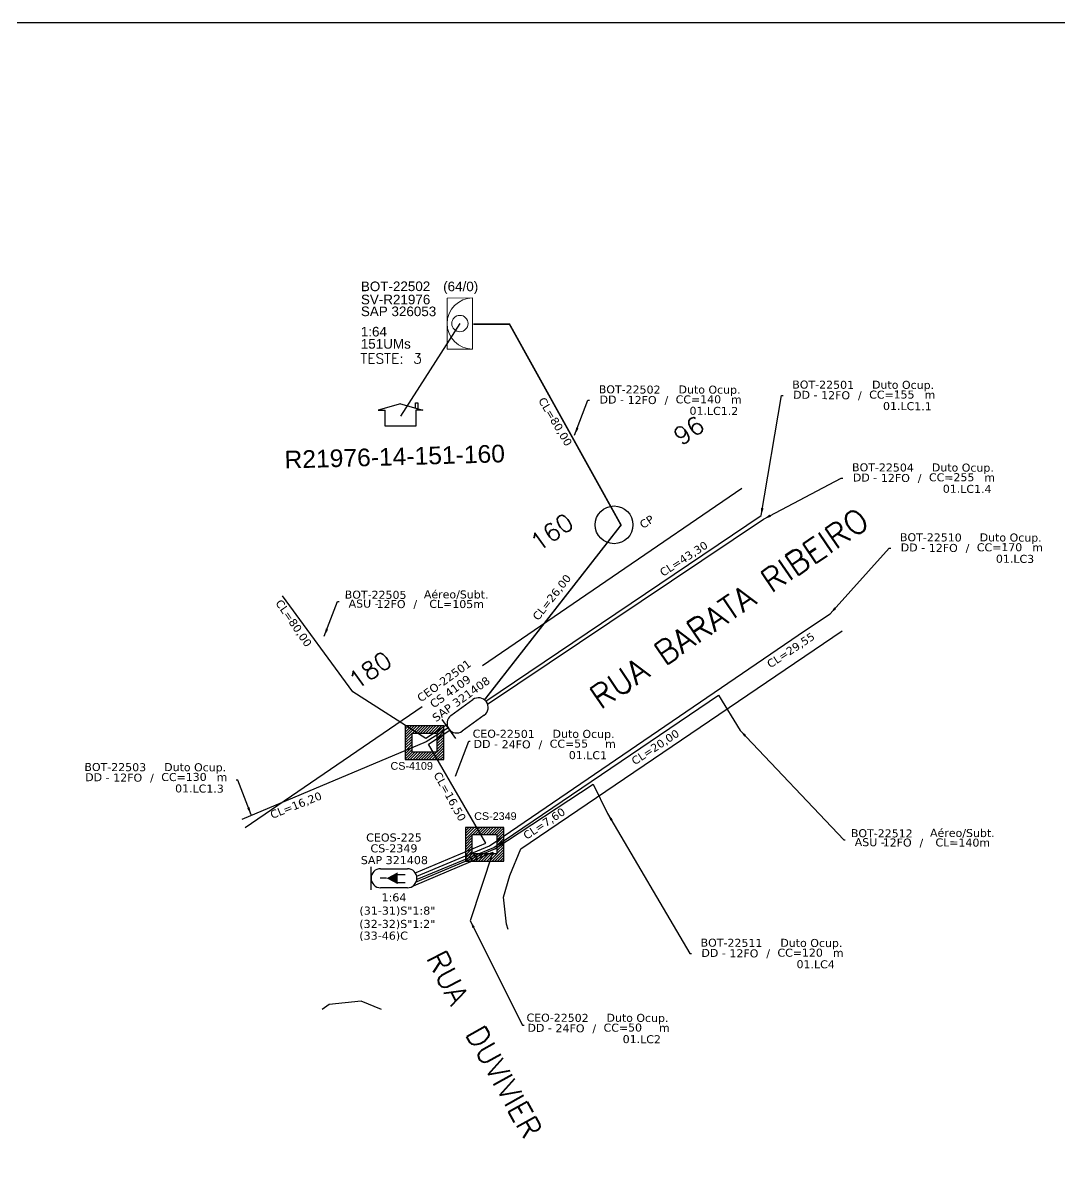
# Model space of a CAD drawing. Extents: x -1126 to 749, y 705 to 1299.
# Drawn here: x 180.4 to 450.1, y 1002 to 1299 of the extents above; entities that cross this region are included whole.
import ezdxf
from ezdxf.enums import TextEntityAlignment as Align

# ---------------------------------------------------------------- set-up
doc = ezdxf.new("R2010")
doc.units = 0
for name, color, linetype in [('10.1-Caixas Subterrâneas', 5, 'Continuous'), ('20.4-CEOS', 1, 'Continuous'), ('20.5-CEO', 1, 'Continuous'), ('CAP a instalar', 1, 'Continuous'), ('celulas gpon', 7, 'Continuous'), ('label_cabos', 7, 'Continuous'), ('Legenda', 1, 'Continuous'), ('ml', 1, 'Continuous'), ('MUB', 252, 'Continuous'), ('surveys', 7, 'Continuous')]:
    doc.layers.add(name, color=color, linetype=linetype)
doc.layers.add("20.0-LEGENDA DOS CDO'S", color=1, linetype='Continuous', lineweight=0)
doc.layers.add('20.1-CDO_INTERIOR', color=1, linetype='Continuous', lineweight=0)
doc.layers.add('EXTRA', color=50, linetype='Continuous', plot=False)
doc.styles.add('ARIAL', font='arial.ttf')
doc.styles.add('DIGICADE', font='arial.ttf')
doc.styles.add('ROMANS', font='romans')
doc.styles.add('siredit', font='verdana.ttf')
doc.styles.get("Standard").update_dxf_attribs({"font": 'arial.ttf'})
doc.dimstyles.get("Standard").update_dxf_attribs({"dimtxt": 0.18, "dimasz": 0.18, "dimexe": 0.18, "dimexo": 0.0625, "dimgap": 0.09, "dimtad": 0, "dimtih": 1, "dimtoh": 1, "dimdec": 4, "dimzin": 0, "dimdsep": 46, "dimtxsty": 'Standard', "dimcen": 0.09, "dimadec": 0, "dimazin": 0, "dimtfac": 1, "dimtdec": 4, "dimtofl": 0, "dimtmove": 0, "dimatfit": 3, "dimfxl": 0, "dimtolj": 1, "dimtzin": 0, "dimarcsym": 0})

# ---------------------------------------------------------------- blocks, each defined once
blk = doc.blocks.new('*X59')
at = {"color": 0, "linetype": 'Continuous'}
for p, q in [((-1.25, 0.34099), (-0.49099, 1.1)), ((-1.25, 0.517767), (-0.667767, 1.1)), ((-1.25, 0.694544), (-0.844544, 1.1)), ((-1.25, 0.87132), (-1.02132, 1.1)), ((-1.25, 1.048097), (-1.198097, 1.1)), ((-0.789214, 0.625), (-0.314214, 1.1)), ((-0.612437, 0.625), (-0.137437, 1.1)), ((-0.43566, 0.625), (0.03934, 1.1)), ((-0.258883, 0.625), (0.216117, 1.1)), ((-0.082107, 0.625), (0.392893, 1.1)), ((0.09467, 0.625), (0.56967, 1.1)), ((0.271447, 0.625), (0.746447, 1.1)), ((0.448223, 0.625), (0.923223, 1.1)), ((0.625, 0.625), (1.1, 1.1)), ((0.801777, 0.625), (1.25, 1.073223)), ((0.8035, 0.449947), (1.25, 0.896447)), ((-1.25, 0.164214), (-0.8035, 0.610714)), ((-1.25, -0.012563), (-0.8035, 0.433937)), ((-1.25, -0.18934), (-0.8035, 0.25716)), ((-1.25, -0.366117), (-0.8035, 0.080383)), ((0.8035, 0.27317), (1.25, 0.71967)), ((0.8035, 0.096393), (1.25, 0.542893)), ((0.8035, -0.080383), (1.25, 0.366117)), ((0.8035, -0.25716), (1.25, 0.18934)), ((0.8035, -0.433937), (1.25, 0.012563)), ((-1.25, -0.542893), (-0.8035, -0.096393)), ((-1.25, -0.71967), (-0.8035, -0.27317)), ((-1.25, -0.896447), (-0.8035, -0.449947)), ((-1.25, -1.073223), (-0.801777, -0.625)), ((-1.1, -1.1), (-0.625, -0.625)), ((-0.923223, -1.1), (-0.448223, -0.625)), ((-0.746447, -1.1), (-0.271447, -0.625)), ((-0.56967, -1.1), (-0.09467, -0.625)), ((-0.392893, -1.1), (0.082107, -0.625)), ((-0.216117, -1.1), (0.258883, -0.625)), ((-0.03934, -1.1), (0.43566, -0.625)), ((0.137437, -1.1), (0.612437, -0.625)), ((0.314214, -1.1), (0.789214, -0.625)), ((0.49099, -1.1), (1.25, -0.34099)), ((0.667767, -1.1), (1.25, -0.517767)), ((0.8035, -0.610714), (1.25, -0.164214)), ((0.844544, -1.1), (1.25, -0.694544)), ((1.02132, -1.1), (1.25, -0.87132)), ((1.198097, -1.1), (1.25, -1.048097))]:
    blk.add_line(p, q, dxfattribs=at)
blk = doc.blocks.new('MANHOLE_MQ')
at = {"color": 0, "linetype": 'Continuous'}
for p, q in [((0.00000623, 0.00000569), (-0.00000627, 0.00000569)), ((-0.00000627, 0.00000569), (-0.00000627, -0.00000531)), ((0.00000623, -0.00000531), (0.00000623, 0.00000569)), ((-0.00000404, 0.00000331), (0.00000399, 0.00000331)), ((-0.00000404, -0.00000294), (-0.00000404, 0.00000331)), ((0.00000399, 0.00000331), (0.00000399, -0.00000294)), ((0.00000399, -0.00000294), (-0.00000404, -0.00000294)), ((0.00000399, -0.00000294), (0.00000399, -0.00000294)), ((-0.00000627, -0.00000531), (0.00000623, -0.00000531))]:
    blk.add_line(p, q, dxfattribs=at)
at = {"color": 0, "linetype": 'Continuous', "xscale": 5e-06, "yscale": 5e-06, "zscale": 1e-05}
blk.add_blockref('*X59', (-0.00000002, 0.00000019), dxfattribs=at)
blk = doc.blocks.new('*U72')
at = {"layer": '20.4-CEOS', "color": 7, "style": 'siredit'}
blk.add_attdef('FIBRAS_SPLITTER', (0, 0), '', height=1.01, dxfattribs=at)
for tag, p, flags in [('ID_ATIVIDADE', (0, -1.48), 3), ('FATOR', (0, -2.79), 1), ('QTDE', (0, -4.11), 1), ('FID', (0, -5.42), 1)]:
    blk.add_attdef(tag, p, '', height=1.01, dxfattribs=dict(at, flags=flags))
blk = doc.blocks.new('Inst CDOI-64')
at = {"layer": '20.1-CDO_INTERIOR', "color": 1, "lineweight": 18}
blk.add_lwpolyline([(-2.119, -2.126), (-2.121, 2.124), (0.004, 2.125), (0.006, -2.125)], close=True, dxfattribs=at)
blk.add_circle((-1.057, -0.001), 0.68, dxfattribs=at)
blk.add_arc((0.005, 0), 2.125, 90.02759, 270.02759, dxfattribs=at)
at = {"layer": "20.0-LEGENDA DOS CDO'S"}
for tag, p, style, flags in [('ID_ATIVIDADE', (-9.298, 3.781), 'ARIAL', 3), ('FATOR', (-1.496, 3.781), 'ARIAL', 1), ('QTDE', (-9.182, -3.661), 'DIGICADE', 3)]:
    blk.add_attdef(tag, p, '', height=0.8, rotation=0.11799, dxfattribs=dict(at, style=style, flags=flags))
at = {"layer": "20.0-LEGENDA DOS CDO'S", "style": 'ARIAL'}
for tag, p, rotation in [('FID', (-9.298, 2.691), 0.11799), ('SURVEY', (-9.296, 1.6), 359.97241), ('SAP', (-9.299, 0.614), 359.97241), ('1:XX', (-9.305, -1.079), 359.97241), ('UMS', (-9.306, -2.093), 359.97241)]:
    blk.add_attdef(tag, p, '', height=0.8, rotation=rotation, dxfattribs=at)
blk.add_attdef('FIBRAS_UTILIZADAS', text='', height=0.8, rotation=359.97241, dxfattribs=at).set_placement((-0.988, 2.687), align=Align.CENTER)
blk = doc.blocks.new('Teste  FTTH')
at = {"color": 0, "lineweight": 0, "style": 'ROMANS'}
for tag, p in [('TESTE', (-2.302, -0.29)), ('QTDE', (0.212, -0.29))]:
    blk.add_attdef(tag, p, '', height=0.48, dxfattribs=at)
for tag, p, flags in [('FID', (-2.227, -1.253), 1), ('FATOR', (-2.227, -2.028), 3), ('ID_ATIVIDADE', (-2.227, -2.716), 3)]:
    blk.add_attdef(tag, p, '', height=0.48, dxfattribs=dict(at, flags=flags))
blk = doc.blocks.new('Inst CB DT OCUP CFOA-SM-DD-G-24')
at = {"layer": 'label_cabos', "color": 0, "style": 'siredit'}
for tag, flags, p in [('ID_ATIVIDADE', 3, (1.31, 2.67)), ('FATOR', 1, (11.56, 2.55))]:
    blk.add_attdef(tag, text='', height=1, rotation=359.69, dxfattribs=dict(at, flags=flags)).set_placement(p, align=Align.MIDDLE_CENTER)
for tag, p in [('DESTINO_CABO', (3.13, 1.26)), ('TIPO_CABO', (13.11, 1.24)), ('TIPO_CABO', (1.11, 0)), ('CABO', (4.69, -0.05)), ('/', (7.71, -0.05)), ('LANCE', (10.41, 0.02)), ('UND', (16.46, 0)), ('FID', (13.65, -1.41))]:
    blk.add_attdef(tag, text='', height=1, rotation=359.69, dxfattribs=at).set_placement(p, align=Align.MIDDLE_CENTER)
blk.add_attdef('QTDE', (11.93, -0.45), '', height=1, rotation=359.69, dxfattribs=at)
blk = doc.blocks.new('Inst CB DT OCUP CFOA-SM-DD-S-12')
at = {"layer": 'label_cabos', "color": 0, "style": 'siredit'}
for tag, flags, p in [('ID_ATIVIDADE', 3, (1.31, 2.67)), ('FATOR', 1, (11.56, 2.55))]:
    blk.add_attdef(tag, text='', height=1, rotation=359.69, dxfattribs=dict(at, flags=flags)).set_placement(p, align=Align.MIDDLE_CENTER)
for tag, p in [('DESTINO_CABO', (3.13, 1.26)), ('TIPO_CABO', (13.11, 1.24)), ('TIPO_CABO', (1.11, 0)), ('CABO', (4.69, -0.05)), ('/', (7.71, -0.05)), ('LANCE', (10.41, 0.02)), ('UND', (16.46, 0)), ('FID', (13.65, -1.41))]:
    blk.add_attdef(tag, text='', height=1, rotation=359.69, dxfattribs=at).set_placement(p, align=Align.MIDDLE_CENTER)
blk.add_attdef('QTDE', (11.93, -0.45), '', height=1, rotation=359.69, dxfattribs=at)
blk = doc.blocks.new('LEGENDA DOS CABOS')
at = {"layer": 'EXTRA', "color": 0, "style": 'siredit'}
for tag, p in [('ID', (4.6, 0.97)), ('XX', (9.03, 0.97))]:
    blk.add_attdef(tag, text='', height=0.48, rotation=359.69, dxfattribs=at).set_placement(p, align=Align.MIDDLE_CENTER)
at = {"layer": 'Legenda', "color": 0, "style": 'siredit'}
for tag, p in [('TIPO_CABO', (1.31, 0)), ('CABO', (4.69, -0.05)), ('/', (6.81, -0.05)), ('METROS', (10.03, -0.05))]:
    blk.add_attdef(tag, text='', height=0.8, rotation=359.69, dxfattribs=at).set_placement(p, align=Align.MIDDLE_CENTER)
blk = doc.blocks.new('SURVEY_SURVEY')
for p, q in [((0.00001012, 0.00001587), (0.00001171, 0.00001587)), ((0.00001012, 0.00001232), (0.00001012, 0.00001587)), ((0.00001171, 0.00001587), (0.0000117, 0.00001187)), ((0, 0.00001521), (-0.00001508, 0.0000108)), ((-0.00001508, 0.0000108), (-0.00001035, 0.0000108)), ((-0.00001034, 0), (-0.00001034, 0.00001077)), ((0, 0.00001521), (0.00001508, 0.0000108)), ((0.00001034, 0.00001081), (0.00001034, 0)), ((0.00001508, 0.0000108), (0.00001034, 0.0000108)), ((0.00001034, 0), (-0.00001034, 0))]:
    blk.add_line(p, q)

msp = doc.modelspace()

# ---------------------------------------------------------------- linework, layer by layer
msp.add_lwpolyline([(-89.32, 705.02), (749.25, 705.02), (749.25, 1299.02), (-89.32, 1299.02), (-89.32, 705.02)])
at = {"color": 4}
msp.add_lwpolyline([(294.11, 1220.78), (278.66, 1196.66)], dxfattribs=at)
at = {"layer": '20.4-CEOS', "color": 7}
for p, q in [((273.48, 1078.91), (280.44, 1078.91)), ((280.44, 1073.95), (273.48, 1073.95))]:
    msp.add_line(p, q, dxfattribs=at)
for points in [[(270.99, 1073.43), (270.99, 1079.42)], [(275.04, 1076.43), (273.36, 1076.43)], [(277.78, 1077.41), (279.9, 1077.41)], [(277.78, 1075.35), (279.9, 1075.35)]]:
    msp.add_lwpolyline(points, dxfattribs=at)
msp.add_lwpolyline([(275.04, 1076.43, 0, 3.07, 0), (277.91, 1076.43, 3.07, 3.07, 0)], format="xyseb", dxfattribs=at)
for centre, start, end in [((273.48, 1076.43), 90, 270), ((280.44, 1076.43), 270, 90)]:
    msp.add_arc(centre, 2.48, start, end, dxfattribs=at)
at = {"layer": '20.5-CEO', "color": 5}
for p, q in [((291.79, 1118.77), (297.5, 1122.91)), ((300.45, 1118.84), (294.74, 1114.7))]:
    msp.add_line(p, q, dxfattribs=at)
msp.add_lwpolyline([(289.45, 1117.72), (293.01, 1112.81)], dxfattribs=at)
for centre, start, end in [((298.97, 1120.87), 305.9178, 125.9178), ((293.27, 1116.74), 125.9178, 305.9178)]:
    msp.add_arc(centre, 2.51, start, end, dxfattribs=at)
at = {"layer": 'CAP a instalar', "ltscale": 5, "const_width": 0.417}
msp.add_lwpolyline([(300.52, 1122.85), (336.05, 1168.33), (307.04, 1220.58), (297.65, 1220.59)], dxfattribs=at)
at = {"layer": 'CAP a instalar', "color": 7, "ltscale": 5}
for points in [[(300.89, 1122.51), (372.5, 1170.78)], [(301.27, 1121.76), (373.14, 1169.87)], [(282.88, 1076.94), (301.8, 1084.82), (384.07, 1140.99), (390.48, 1145.24)], [(290.94, 1115.5), (285.33, 1111.96), (237.39, 1091.7)], [(282.77, 1077.93), (300.89, 1085.52), (285.94, 1111.3), (291.49, 1114.98)], [(282.6, 1075.37), (303.22, 1084.08), (328.81, 1100.89), (332.57, 1093.29)], [(282.06, 1074.44), (302.73, 1083.22), (296.81, 1065.38)]]:
    msp.add_lwpolyline(points, dxfattribs=at)
at = {"layer": 'CAP a instalar', "color": 8, "ltscale": 5}
for points in [[(290.49, 1116.16), (285.27, 1112.82), (266.28, 1124.93), (247.99, 1149.89)], [(282.98, 1076.2), (302.92, 1084.47), (361.39, 1124.08), (367.02, 1114.91)]]:
    msp.add_lwpolyline(points, dxfattribs=at)
at = {"layer": 'ml', "color": 5}
msp.add_circle((334.23, 1168.39), 4.91, dxfattribs=at)
at = {"layer": 'MUB', "color": 4}
for points in [[(300.03, 1131.81), (367.48, 1177.9)], [(306.72, 1063.1), (306.25, 1064.51), (305.43, 1071.49), (307.14, 1077.15), (309.99, 1084.09), (393.57, 1140.85)], [(238.27, 1089.62), (284.34, 1121.1)], [(273.68, 1042.24), (268.44, 1044.41), (260.12, 1043.53), (258.25, 1042.26)]]:
    msp.add_lwpolyline(points, dxfattribs=at)

# ---------------------------------------------------------------- block references
at = {"color": 0, "lineweight": 0, "xscale": 3.125, "yscale": 3.125, "zscale": 3.125}
msp.add_blockref('Inst CDOI-64', (297.41, 1220.78), dxfattribs=at).add_auto_attribs({'FIBRAS_UTILIZADAS': '(64/0)', 'SURVEY': 'SV-R21976', 'SAP': 'SAP 326053', '1:XX': '1:64', 'UMS': '151UMs', 'FID': 'BOT-22502'})
at = {"color": 0, "lineweight": 0}
ref = msp.add_blockref('Inst CB DT OCUP CFOA-SM-DD-S-12', (382.13, 1202.23), dxfattribs=dict(at, xscale=2.083333333333333, yscale=2.083333333333333, zscale=2.083333333333333))
ref.add_attrib('DESTINO_CABO', 'BOT-22501', dxfattribs={"layer": 'label_cabos', "color": 0, "height": 2.083, "rotation": 359.69, "style": 'siredit'}).set_placement((388.65, 1204.86), align=Align.MIDDLE_CENTER)
ref.add_attrib('TIPO_CABO', 'Duto Ocup.', dxfattribs={"layer": 'label_cabos', "color": 0, "height": 2.083, "rotation": 359.69, "style": 'siredit'}).set_placement((409.44, 1204.82), align=Align.MIDDLE_CENTER)
ref.add_attrib('/', '/', dxfattribs={"layer": 'label_cabos', "color": 0, "height": 2.08, "rotation": 359.69, "style": 'siredit'}).set_placement((398.2, 1202.12), align=Align.MIDDLE_CENTER)
ref.add_attrib('FID', '01.LC1.1', dxfattribs={"layer": 'label_cabos', "color": 0, "height": 2.083, "rotation": 359.69, "style": 'siredit'}).set_placement((410.56, 1199.28), align=Align.MIDDLE_CENTER)
ref.add_attrib('LANCE', 'CC=', dxfattribs={"layer": 'label_cabos', "color": 0, "height": 2.083, "rotation": 359.69, "style": 'siredit'}).set_placement((403.82, 1202.27), align=Align.MIDDLE_CENTER)
ref.add_attrib('UND', 'm', dxfattribs={"layer": 'label_cabos', "color": 0, "height": 2.08, "rotation": 359.69, "style": 'siredit'}).set_placement((416.43, 1202.23), align=Align.MIDDLE_CENTER)
ref.add_attrib('CABO', '12FO', dxfattribs={"layer": 'label_cabos', "color": 0, "height": 2.083, "rotation": 359.69, "style": 'siredit'}).set_placement((391.89, 1202.12), align=Align.MIDDLE_CENTER)
ref.add_attrib('TIPO_CABO', 'DD - ', dxfattribs={"layer": 'label_cabos', "color": 0, "height": 2.083, "rotation": 359.69, "style": 'siredit'}).set_placement((384.45, 1202.22), align=Align.MIDDLE_CENTER)
ref.add_attrib('QTDE', '155', (406.98, 1201.28), dxfattribs={"layer": 'label_cabos', "color": 0, "height": 2.083, "rotation": 359.69, "style": 'siredit'})
ref = msp.add_blockref('Inst CB DT OCUP CFOA-SM-DD-S-12', (331.77, 1200.99), dxfattribs=dict(at, xscale=2.083333333333333, yscale=2.083333333333333, zscale=2.083333333333333))
ref.add_attrib('DESTINO_CABO', 'BOT-22502', dxfattribs={"layer": 'label_cabos', "color": 0, "height": 2.083, "rotation": 359.69, "style": 'siredit'}).set_placement((338.3, 1203.62), align=Align.MIDDLE_CENTER)
ref.add_attrib('TIPO_CABO', 'Duto Ocup.', dxfattribs={"layer": 'label_cabos', "color": 0, "height": 2.083, "rotation": 359.69, "style": 'siredit'}).set_placement((359.08, 1203.58), align=Align.MIDDLE_CENTER)
ref.add_attrib('/', '/', dxfattribs={"layer": 'label_cabos', "color": 0, "height": 2.08, "rotation": 359.69, "style": 'siredit'}).set_placement((347.85, 1200.88), align=Align.MIDDLE_CENTER)
ref.add_attrib('FID', '01.LC1.2', dxfattribs={"layer": 'label_cabos', "color": 0, "height": 2.083, "rotation": 359.69, "style": 'siredit'}).set_placement((360.21, 1198.04), align=Align.MIDDLE_CENTER)
ref.add_attrib('LANCE', 'CC=', dxfattribs={"layer": 'label_cabos', "color": 0, "height": 2.083, "rotation": 359.69, "style": 'siredit'}).set_placement((353.46, 1201.03), align=Align.MIDDLE_CENTER)
ref.add_attrib('UND', 'm', dxfattribs={"layer": 'label_cabos', "color": 0, "height": 2.08, "rotation": 359.69, "style": 'siredit'}).set_placement((366.07, 1200.99), align=Align.MIDDLE_CENTER)
ref.add_attrib('CABO', '12FO', dxfattribs={"layer": 'label_cabos', "color": 0, "height": 2.083, "rotation": 359.69, "style": 'siredit'}).set_placement((341.54, 1200.88), align=Align.MIDDLE_CENTER)
ref.add_attrib('TIPO_CABO', 'DD - ', dxfattribs={"layer": 'label_cabos', "color": 0, "height": 2.083, "rotation": 359.69, "style": 'siredit'}).set_placement((334.09, 1200.98), align=Align.MIDDLE_CENTER)
ref.add_attrib('QTDE', '140', (356.63, 1200.04), dxfattribs={"layer": 'label_cabos', "color": 0, "height": 2.083, "rotation": 359.69, "style": 'siredit'})
ref = msp.add_blockref('Inst CB DT OCUP CFOA-SM-DD-S-12', (397.69, 1180.7), dxfattribs=dict(at, xscale=2.083333333333333, yscale=2.083333333333333, zscale=2.083333333333333))
ref.add_attrib('DESTINO_CABO', 'BOT-22504', dxfattribs={"layer": 'label_cabos', "color": 0, "height": 2.083, "rotation": 359.69, "style": 'siredit'}).set_placement((404.21, 1183.33), align=Align.MIDDLE_CENTER)
ref.add_attrib('TIPO_CABO', 'Duto Ocup.', dxfattribs={"layer": 'label_cabos', "color": 0, "height": 2.083, "rotation": 359.69, "style": 'siredit'}).set_placement((425, 1183.29), align=Align.MIDDLE_CENTER)
ref.add_attrib('/', '/', dxfattribs={"layer": 'label_cabos', "color": 0, "height": 2.08, "rotation": 359.69, "style": 'siredit'}).set_placement((413.76, 1180.59), align=Align.MIDDLE_CENTER)
ref.add_attrib('FID', '01.LC1.4', dxfattribs={"layer": 'label_cabos', "color": 0, "height": 2.083, "rotation": 359.69, "style": 'siredit'}).set_placement((426.12, 1177.75), align=Align.MIDDLE_CENTER)
ref.add_attrib('LANCE', 'CC=', dxfattribs={"layer": 'label_cabos', "color": 0, "height": 2.083, "rotation": 359.69, "style": 'siredit'}).set_placement((419.38, 1180.75), align=Align.MIDDLE_CENTER)
ref.add_attrib('UND', 'm', dxfattribs={"layer": 'label_cabos', "color": 0, "height": 2.08, "rotation": 359.69, "style": 'siredit'}).set_placement((431.99, 1180.7), align=Align.MIDDLE_CENTER)
ref.add_attrib('CABO', '12FO', dxfattribs={"layer": 'label_cabos', "color": 0, "height": 2.083, "rotation": 359.69, "style": 'siredit'}).set_placement((407.45, 1180.59), align=Align.MIDDLE_CENTER)
ref.add_attrib('TIPO_CABO', 'DD - ', dxfattribs={"layer": 'label_cabos', "color": 0, "height": 2.083, "rotation": 359.69, "style": 'siredit'}).set_placement((400.01, 1180.69), align=Align.MIDDLE_CENTER)
ref.add_attrib('QTDE', '255', (422.54, 1179.75), dxfattribs={"layer": 'label_cabos', "color": 0, "height": 2.083, "rotation": 359.69, "style": 'siredit'})
ref = msp.add_blockref('Inst CB DT OCUP CFOA-SM-DD-S-12', (410.14, 1162.5), dxfattribs=dict(at, xscale=2.083333333333333, yscale=2.083333333333333, zscale=2.083333333333333))
ref.add_attrib('DESTINO_CABO', 'BOT-22510', dxfattribs={"layer": 'label_cabos', "color": 0, "height": 2.083, "rotation": 359.69, "style": 'siredit'}).set_placement((416.67, 1165.13), align=Align.MIDDLE_CENTER)
ref.add_attrib('TIPO_CABO', 'Duto Ocup.', dxfattribs={"layer": 'label_cabos', "color": 0, "height": 2.083, "rotation": 359.69, "style": 'siredit'}).set_placement((437.45, 1165.09), align=Align.MIDDLE_CENTER)
ref.add_attrib('/', '/', dxfattribs={"layer": 'label_cabos', "color": 0, "height": 2.08, "rotation": 359.69, "style": 'siredit'}).set_placement((426.21, 1162.39), align=Align.MIDDLE_CENTER)
ref.add_attrib('FID', '01.LC3', dxfattribs={"layer": 'label_cabos', "color": 0, "height": 2.083, "rotation": 359.69, "style": 'siredit'}).set_placement((438.58, 1159.55), align=Align.MIDDLE_CENTER)
ref.add_attrib('LANCE', 'CC=', dxfattribs={"layer": 'label_cabos', "color": 0, "height": 2.083, "rotation": 359.69, "style": 'siredit'}).set_placement((431.83, 1162.54), align=Align.MIDDLE_CENTER)
ref.add_attrib('UND', 'm', dxfattribs={"layer": 'label_cabos', "color": 0, "height": 2.08, "rotation": 359.69, "style": 'siredit'}).set_placement((444.44, 1162.5), align=Align.MIDDLE_CENTER)
ref.add_attrib('CABO', '12FO', dxfattribs={"layer": 'label_cabos', "color": 0, "height": 2.083, "rotation": 359.69, "style": 'siredit'}).set_placement((419.91, 1162.39), align=Align.MIDDLE_CENTER)
ref.add_attrib('TIPO_CABO', 'DD - ', dxfattribs={"layer": 'label_cabos', "color": 0, "height": 2.083, "rotation": 359.69, "style": 'siredit'}).set_placement((412.46, 1162.49), align=Align.MIDDLE_CENTER)
ref.add_attrib('QTDE', '170', (435, 1161.55), dxfattribs={"layer": 'label_cabos', "color": 0, "height": 2.083, "rotation": 359.69, "style": 'siredit'})
ref = msp.add_blockref('Inst CB DT OCUP CFOA-SM-DD-G-24', (299, 1111.39), dxfattribs=dict(at, xscale=2.083333333333333, yscale=2.083333333333333, zscale=2.083333333333333))
ref.add_attrib('DESTINO_CABO', 'CEO-22501', dxfattribs={"layer": 'label_cabos', "color": 0, "height": 2.083, "rotation": 359.69, "style": 'siredit'}).set_placement((305.52, 1114.02), align=Align.MIDDLE_CENTER)
ref.add_attrib('TIPO_CABO', 'Duto Ocup.', dxfattribs={"layer": 'label_cabos', "color": 0, "height": 2.083, "rotation": 359.69, "style": 'siredit'}).set_placement((326.3, 1113.99), align=Align.MIDDLE_CENTER)
ref.add_attrib('/', '/', dxfattribs={"layer": 'label_cabos', "color": 0, "height": 2.08, "rotation": 359.69, "style": 'siredit'}).set_placement((315.07, 1111.28), align=Align.MIDDLE_CENTER)
ref.add_attrib('FID', '01.LC1', dxfattribs={"layer": 'label_cabos', "color": 0, "height": 2.083, "rotation": 359.69, "style": 'siredit'}).set_placement((327.43, 1108.45), align=Align.MIDDLE_CENTER)
ref.add_attrib('LANCE', 'CC=', dxfattribs={"layer": 'label_cabos', "color": 0, "height": 2.083, "rotation": 359.69, "style": 'siredit'}).set_placement((320.68, 1111.44), align=Align.MIDDLE_CENTER)
ref.add_attrib('UND', 'm', dxfattribs={"layer": 'label_cabos', "color": 0, "height": 2.08, "rotation": 359.69, "style": 'siredit'}).set_placement((333.3, 1111.4), align=Align.MIDDLE_CENTER)
ref.add_attrib('CABO', '24FO', dxfattribs={"layer": 'label_cabos', "color": 0, "height": 2.083, "rotation": 359.69, "style": 'siredit'}).set_placement((308.76, 1111.28), align=Align.MIDDLE_CENTER)
ref.add_attrib('TIPO_CABO', 'DD - ', dxfattribs={"layer": 'label_cabos', "color": 0, "height": 2.083, "rotation": 359.69, "style": 'siredit'}).set_placement((301.31, 1111.38), align=Align.MIDDLE_CENTER)
ref.add_attrib('QTDE', '55', (323.85, 1110.45), dxfattribs={"layer": 'label_cabos', "color": 0, "height": 2.083, "rotation": 359.69, "style": 'siredit'})
ref = msp.add_blockref('Inst CB DT OCUP CFOA-SM-DD-S-12', (197.91, 1102.72), dxfattribs=dict(at, xscale=2.083333333333333, yscale=2.083333333333333, zscale=2.083333333333333))
ref.add_attrib('DESTINO_CABO', 'BOT-22503', dxfattribs={"layer": 'label_cabos', "color": 0, "height": 2.083, "rotation": 359.69, "style": 'siredit'}).set_placement((204.44, 1105.35), align=Align.MIDDLE_CENTER)
ref.add_attrib('TIPO_CABO', 'Duto Ocup.', dxfattribs={"layer": 'label_cabos', "color": 0, "height": 2.083, "rotation": 359.69, "style": 'siredit'}).set_placement((225.22, 1105.31), align=Align.MIDDLE_CENTER)
ref.add_attrib('/', '/', dxfattribs={"layer": 'label_cabos', "color": 0, "height": 2.08, "rotation": 359.69, "style": 'siredit'}).set_placement((213.98, 1102.61), align=Align.MIDDLE_CENTER)
ref.add_attrib('FID', '01.LC1.3', dxfattribs={"layer": 'label_cabos', "color": 0, "height": 2.083, "rotation": 359.69, "style": 'siredit'}).set_placement((226.34, 1099.77), align=Align.MIDDLE_CENTER)
ref.add_attrib('LANCE', 'CC=', dxfattribs={"layer": 'label_cabos', "color": 0, "height": 2.083, "rotation": 359.69, "style": 'siredit'}).set_placement((219.6, 1102.76), align=Align.MIDDLE_CENTER)
ref.add_attrib('UND', 'm', dxfattribs={"layer": 'label_cabos', "color": 0, "height": 2.08, "rotation": 359.69, "style": 'siredit'}).set_placement((232.21, 1102.72), align=Align.MIDDLE_CENTER)
ref.add_attrib('CABO', '12FO', dxfattribs={"layer": 'label_cabos', "color": 0, "height": 2.083, "rotation": 359.69, "style": 'siredit'}).set_placement((207.67, 1102.61), align=Align.MIDDLE_CENTER)
ref.add_attrib('TIPO_CABO', 'DD - ', dxfattribs={"layer": 'label_cabos', "color": 0, "height": 2.083, "rotation": 359.69, "style": 'siredit'}).set_placement((200.23, 1102.71), align=Align.MIDDLE_CENTER)
ref.add_attrib('QTDE', '130', (222.76, 1101.77), dxfattribs={"layer": 'label_cabos', "color": 0, "height": 2.083, "rotation": 359.69, "style": 'siredit'})
ref = msp.add_blockref('Inst CB DT OCUP CFOA-SM-DD-S-12', (358.27, 1057), dxfattribs=dict(at, xscale=2.083333333333333, yscale=2.083333333333333, zscale=2.083333333333333))
ref.add_attrib('DESTINO_CABO', 'BOT-22511', dxfattribs={"layer": 'EXTRA', "color": 0, "height": 2.083, "rotation": 359.69, "style": 'siredit'}).set_placement((364.79, 1059.63), align=Align.MIDDLE_CENTER)
ref.add_attrib('TIPO_CABO', 'Duto Ocup.', dxfattribs={"layer": 'label_cabos', "color": 0, "height": 2.083, "rotation": 359.69, "style": 'siredit'}).set_placement((385.58, 1059.59), align=Align.MIDDLE_CENTER)
ref.add_attrib('/', '/', dxfattribs={"layer": 'label_cabos', "color": 0, "height": 2.08, "rotation": 359.69, "style": 'siredit'}).set_placement((374.34, 1056.89), align=Align.MIDDLE_CENTER)
ref.add_attrib('FID', '01.LC4', dxfattribs={"layer": 'label_cabos', "color": 0, "height": 2.083, "rotation": 359.69, "style": 'siredit'}).set_placement((386.7, 1054.05), align=Align.MIDDLE_CENTER)
ref.add_attrib('LANCE', 'CC=', dxfattribs={"layer": 'label_cabos', "color": 0, "height": 2.083, "rotation": 359.69, "style": 'siredit'}).set_placement((379.95, 1057.05), align=Align.MIDDLE_CENTER)
ref.add_attrib('UND', 'm', dxfattribs={"layer": 'label_cabos', "color": 0, "height": 2.08, "rotation": 359.69, "style": 'siredit'}).set_placement((392.57, 1057), align=Align.MIDDLE_CENTER)
ref.add_attrib('CABO', '12FO', dxfattribs={"layer": 'label_cabos', "color": 0, "height": 2.083, "rotation": 359.69, "style": 'siredit'}).set_placement((368.03, 1056.89), align=Align.MIDDLE_CENTER)
ref.add_attrib('TIPO_CABO', 'DD - ', dxfattribs={"layer": 'label_cabos', "color": 0, "height": 2.083, "rotation": 359.69, "style": 'siredit'}).set_placement((360.59, 1056.99), align=Align.MIDDLE_CENTER)
ref.add_attrib('QTDE', '120', (383.12, 1056.05), dxfattribs={"layer": 'label_cabos', "color": 0, "height": 2.083, "rotation": 359.69, "style": 'siredit'})
ref = msp.add_blockref('Inst CB DT OCUP CFOA-SM-DD-G-24', (313.02, 1037.5), dxfattribs=dict(at, xscale=2.083333333333333, yscale=2.083333333333333, zscale=2.083333333333333))
ref.add_attrib('DESTINO_CABO', 'CEO-22502', dxfattribs={"layer": 'label_cabos', "color": 0, "height": 2.083, "rotation": 359.69, "style": 'siredit'}).set_placement((319.54, 1040.13), align=Align.MIDDLE_CENTER)
ref.add_attrib('TIPO_CABO', 'Duto Ocup.', dxfattribs={"layer": 'label_cabos', "color": 0, "height": 2.083, "rotation": 359.69, "style": 'siredit'}).set_placement((340.33, 1040.09), align=Align.MIDDLE_CENTER)
ref.add_attrib('/', '/', dxfattribs={"layer": 'label_cabos', "color": 0, "height": 2.08, "rotation": 359.69, "style": 'siredit'}).set_placement((329.09, 1037.39), align=Align.MIDDLE_CENTER)
ref.add_attrib('FID', '01.LC2', dxfattribs={"layer": 'label_cabos', "color": 0, "height": 2.083, "rotation": 359.69, "style": 'siredit'}).set_placement((341.45, 1034.55), align=Align.MIDDLE_CENTER)
ref.add_attrib('LANCE', 'CC=', dxfattribs={"layer": 'label_cabos', "color": 0, "height": 2.083, "rotation": 359.69, "style": 'siredit'}).set_placement((334.7, 1037.54), align=Align.MIDDLE_CENTER)
ref.add_attrib('UND', 'm', dxfattribs={"layer": 'label_cabos', "color": 0, "height": 2.08, "rotation": 359.69, "style": 'siredit'}).set_placement((347.32, 1037.5), align=Align.MIDDLE_CENTER)
ref.add_attrib('CABO', '24FO', dxfattribs={"layer": 'label_cabos', "color": 0, "height": 2.083, "rotation": 359.69, "style": 'siredit'}).set_placement((322.78, 1037.39), align=Align.MIDDLE_CENTER)
ref.add_attrib('TIPO_CABO', 'DD - ', dxfattribs={"layer": 'label_cabos', "color": 0, "height": 2.083, "rotation": 359.69, "style": 'siredit'}).set_placement((315.33, 1037.49), align=Align.MIDDLE_CENTER)
ref.add_attrib('QTDE', '50', (337.87, 1036.55), dxfattribs={"layer": 'label_cabos', "color": 0, "height": 2.083, "rotation": 359.69, "style": 'siredit'})
at = {"layer": '10.1-Caixas Subterrâneas', "color": 30, "xscale": 799468.8857778952, "yscale": 799468.8857778952, "zscale": 799468.8857778952, "rotation": 180.0000000000628}
for p in [(284.89, 1111.85), (300.52, 1085.42)]:
    msp.add_blockref('MANHOLE_MQ', p, dxfattribs=at)
at = {"layer": "20.0-LEGENDA DOS CDO'S", "lineweight": 0, "xscale": 5.470312499999977, "yscale": 5.470312499999978, "zscale": 5.470312499999978, "rotation": 0.004078562105398154}
msp.add_blockref('Teste  FTTH', (280.81, 1211.94), dxfattribs=at).add_auto_attribs({'TESTE': 'TESTE:', 'QTDE': '3'})
at = {"layer": '20.4-CEOS', "color": 7, "lineweight": 0, "xscale": 2.083333333333333, "yscale": 2.083333333333333, "zscale": 2.083333333333333}
msp.add_blockref('*U72', (267.94, 1063.49), dxfattribs=at).add_auto_attribs({'FIBRAS_SPLITTER': '(32-32)S"1:2"'})
at = {"layer": 'label_cabos', "color": 0, "lineweight": 0}
ref = msp.add_blockref('LEGENDA DOS CABOS', (263.35, 1146.8), dxfattribs=dict(at, xscale=2.083333333333333, yscale=2.083333333333333, zscale=2.083333333333333))
ref.add_attrib('ID', 'BOT-22505', dxfattribs={"color": 0, "height": 2.083, "rotation": 359.69, "style": 'siredit'}).set_placement((272.19, 1150.2), align=Align.MIDDLE_CENTER)
ref.add_attrib('CABO', '12FO', dxfattribs={"color": 0, "height": 2.083, "rotation": 359.69, "style": 'siredit'}).set_placement((276.2, 1147.79), align=Align.MIDDLE_CENTER)
ref.add_attrib('METROS', 'CL=105m', dxfattribs={"color": 0, "height": 2.083, "rotation": 359.69, "style": 'siredit'}).set_placement((293.27, 1147.79), align=Align.MIDDLE_CENTER)
ref.add_attrib('XX', 'Aéreo/Subt.', dxfattribs={"color": 0, "height": 2.0833, "rotation": 359.69, "style": 'siredit'}).set_placement((293.16, 1150.29), align=Align.MIDDLE_CENTER)
ref.add_attrib('/', '/', dxfattribs={"color": 0, "height": 2.08, "rotation": 359.69, "style": 'siredit'}).set_placement((282.5, 1147.79), align=Align.MIDDLE_CENTER)
ref.add_attrib('TIPO_CABO', 'ASU -', dxfattribs={"color": 0, "height": 2.083, "rotation": 359.69, "style": 'siredit'}).set_placement((269.06, 1147.89), align=Align.MIDDLE_CENTER)
ref = msp.add_blockref('LEGENDA DOS CABOS', (395.06, 1084.73), dxfattribs=dict(at, xscale=2.083333333333333, yscale=2.083333333333333, zscale=2.083333333333333))
ref.add_attrib('ID', 'BOT-22512', dxfattribs={"color": 0, "height": 2.083, "rotation": 359.69, "style": 'siredit'}).set_placement((403.9, 1088.12), align=Align.MIDDLE_CENTER)
ref.add_attrib('CABO', '12FO', dxfattribs={"color": 0, "height": 2.083, "rotation": 359.69, "style": 'siredit'}).set_placement((407.91, 1085.72), align=Align.MIDDLE_CENTER)
ref.add_attrib('METROS', 'CL=140m', dxfattribs={"color": 0, "height": 2.083, "rotation": 359.69, "style": 'siredit'}).set_placement((424.98, 1085.72), align=Align.MIDDLE_CENTER)
ref.add_attrib('XX', 'Aéreo/Subt.', dxfattribs={"color": 0, "height": 2.0833, "rotation": 359.69, "style": 'siredit'}).set_placement((424.87, 1088.21), align=Align.MIDDLE_CENTER)
ref.add_attrib('/', '/', dxfattribs={"color": 0, "height": 2.08, "rotation": 359.69, "style": 'siredit'}).set_placement((414.21, 1085.72), align=Align.MIDDLE_CENTER)
ref.add_attrib('TIPO_CABO', 'ASU -', dxfattribs={"color": 0, "height": 2.083, "rotation": 359.69, "style": 'siredit'}).set_placement((400.77, 1085.81), align=Align.MIDDLE_CENTER)
at = {"layer": 'surveys', "color": 255, "xscale": 386126.4484717779, "yscale": 386126.4484717779, "zscale": 386126.4484717779}
msp.add_blockref('SURVEY_SURVEY', (278.69, 1194.04, 9482.6), dxfattribs=at)

# ---------------------------------------------------------------- texts
at = {"layer": '10.1-Caixas Subterrâneas', "color": 30, "style": 'ARIAL'}
for s, p in [('CS-4109', (276.06, 1104.66)), ('CS-2349', (297.84, 1091.6))]:
    msp.add_text(s, height=2, dxfattribs=at).set_placement(p)
at = {"layer": '20.4-CEOS', "color": 7, "style": 'siredit'}
msp.add_text('CEO-22501', height=2.12, rotation=35.9178, dxfattribs=at).set_placement((289.37, 1128.69), align=Align.TOP_CENTER)
for s, p in [('CEOS-225', (276.96, 1088.08)), ('CS-2349', (276.96, 1085.26)), ('SAP 321408', (277.07, 1082.2)), ('1:64', (276.96, 1072.5))]:
    msp.add_text(s, height=2.103, dxfattribs=at).set_placement(p, align=Align.TOP_CENTER)
for s, height, p in [('(31-31)S"1:8"', 2.1035, (267.97, 1066.95)), ('(33-46)C', 2.103, (267.94, 1060.44))]:
    msp.add_text(s, height=height, dxfattribs=at).set_placement(p)
at = {"layer": '20.5-CEO', "color": 7, "style": 'siredit'}
for s, p in [('CS 4109', (290.99, 1125.89)), ('SAP 321408', (293.79, 1123.91))]:
    msp.add_text(s, height=2.129, rotation=35.9178, dxfattribs=at).set_placement(p, align=Align.TOP_CENTER)
at = {"layer": 'celulas gpon', "color": 7, "style": 'siredit'}
for s, rotation, p in [('CL=80,00', 300.7679, (314.43, 1200.78)), ('CP', 33.3885, (341.76, 1167.28)), ('CL=43,30', 32.9751, (346.99, 1154.85)), ('CL=26,00', 51.9216, (314.48, 1143.32)), ('CL=80,00', 304.4893, (246.02, 1148.04)), ('CL=29,55', 33.4335, (374.89, 1131.02)), ('CL=20,00', 33.4335, (339.63, 1105.79)), ('CL=16,50', 298.8794, (287.19, 1103.4)), ('CL=16,20', 21.6652, (245.26, 1091.85)), ('CL=7,60', 33.4335, (311.47, 1086.41))]:
    msp.add_text(s, height=2.083, rotation=rotation, dxfattribs=at).set_placement(p)
at = {"layer": 'MUB', "style": 'ROMANS'}
for s, rotation, p in [('96', 33.9212, (353.69, 1192.96)), ('160', 34.8069, (318.03, 1166.48)), ('180', 34.7758, (270.76, 1130.58))]:
    msp.add_text(s, height=4.589, rotation=rotation, dxfattribs=at).set_placement(p, align=Align.MIDDLE_CENTER)
at = {"layer": 'MUB', "color": 7, "style": 'ARIAL'}
msp.add_text('R21976-14-151-160', height=4.5886, rotation=1.6497, dxfattribs=at).set_placement((277.15, 1186.16), align=Align.MIDDLE_CENTER)
at = {"layer": 'MUB', "color": 5, "style": 'ROMANS'}
for s, height, rotation, p in [('RUA BARATA RIBEIRO', 6.1181, 34.2535, (330.72, 1120.19)), ('RUA', 5.506, 296.7113, (285.27, 1055.71)), ('DUVIVIER', 5.506, 299.0034, (295.46, 1036))]:
    msp.add_text(s, height=height, rotation=rotation, dxfattribs=at).set_placement(p)

# ---------------------------------------------------------------- leaders
at = {"layer": 'ml', "color": 7}
for points in [[(323.97, 1191.74), (327.45, 1200.82), (327.86, 1200.82)], [(372.5, 1170.78), (377.8, 1202.06), (378.21, 1202.06)], [(373.14, 1169.87), (393.37, 1180.53), (393.77, 1180.53)], [(390.48, 1145.24), (405.82, 1162.32), (406.23, 1162.32)], [(258.8, 1139.39), (262.28, 1148.47), (262.68, 1148.47)], [(367.02, 1114.91), (393.99, 1086.39), (394.4, 1086.39)], [(239.78, 1092.9), (236.3, 1101.98), (235.89, 1101.98)], [(332.57, 1093.29), (353.94, 1056.83), (354.35, 1056.83)], [(296.81, 1065.38), (310.44, 1038.18), (310.85, 1038.18)]]:
    msp.add_leader(points, dimstyle='Standard', override={"dimasz": 2}, dxfattribs=at)
msp.add_leader([(292.94, 1103), (296.42, 1112.08), (296.83, 1112.08)], dimstyle='Standard', dxfattribs=at)

doc.saveas('drawing.dxf')
